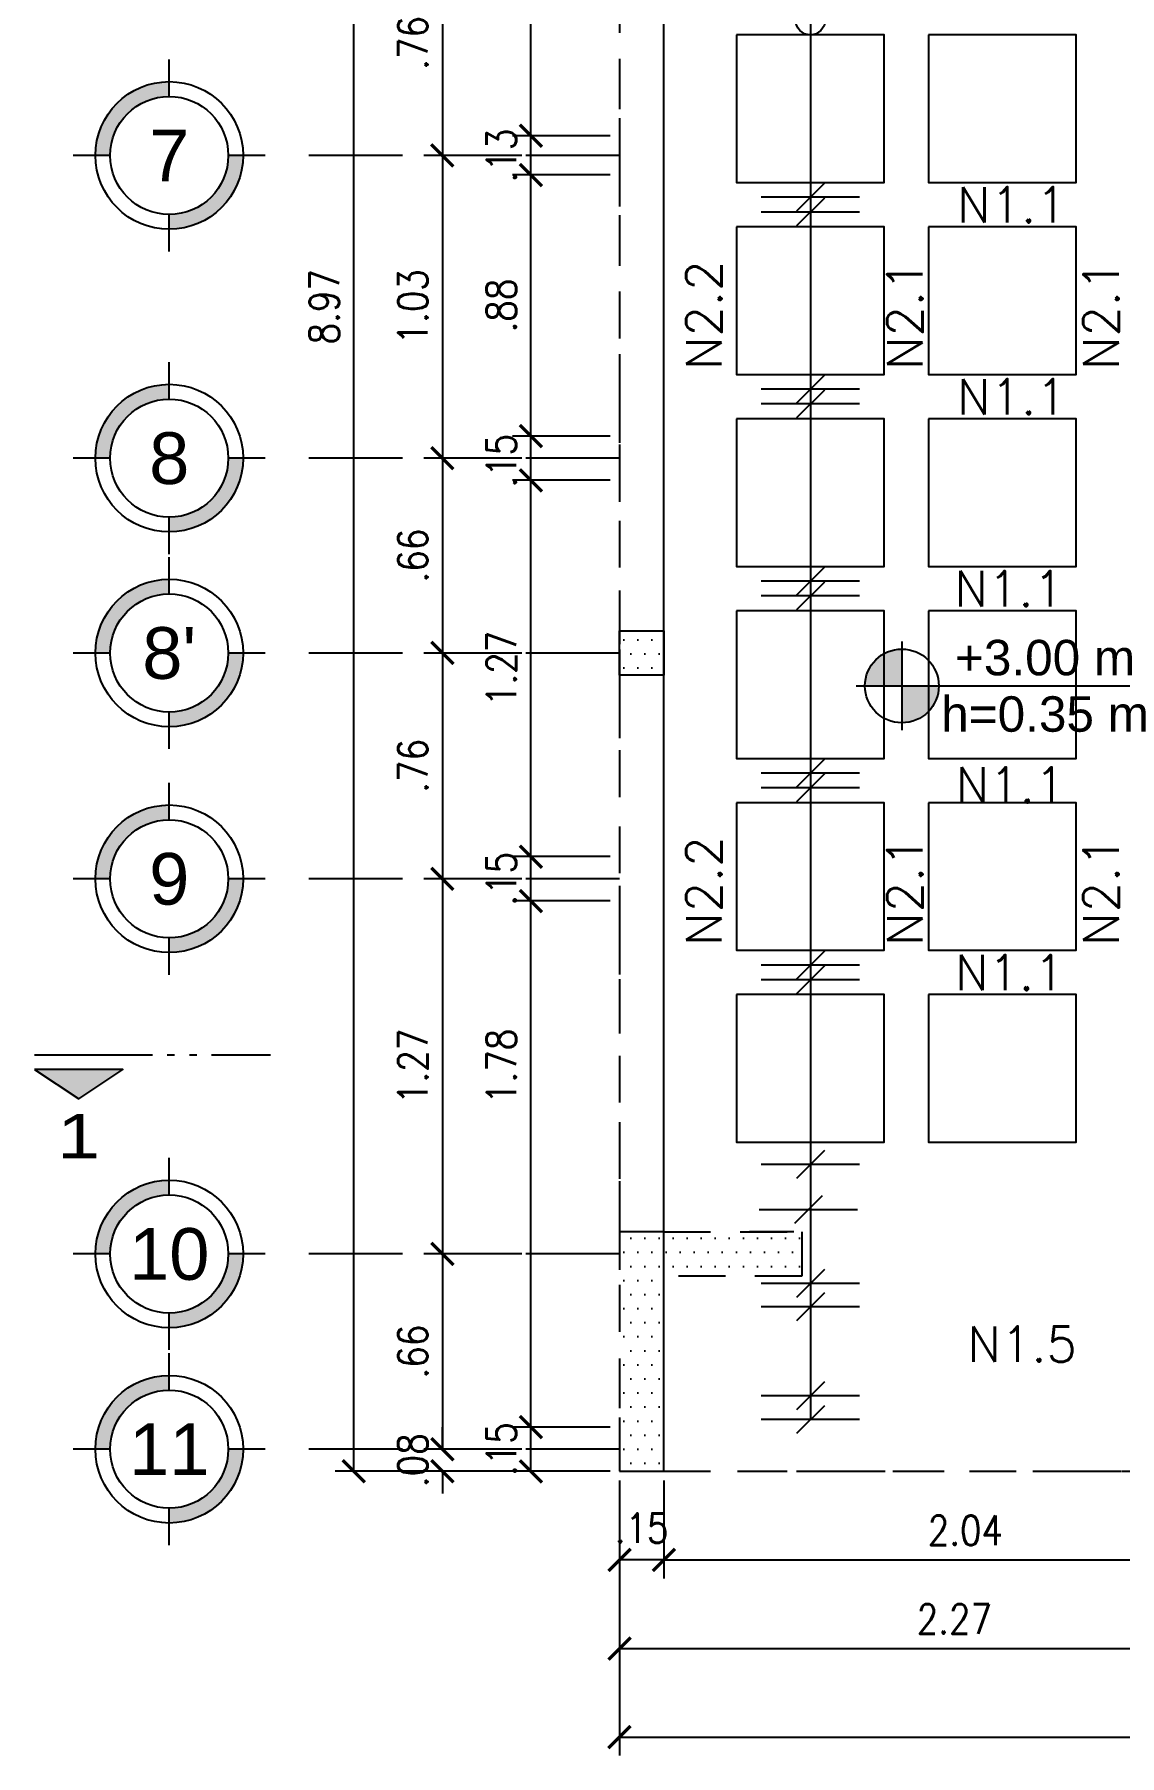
# Model space of a CAD drawing. Header units: millimetres. Extents: x -5.9 to 53.8, y -5.5 to 13.4.
# Drawn here: x -4.28 to -0.61, y -1.04 to 4.79 of the extents above; entities that cross this region are included whole.
import ezdxf
from ezdxf.enums import TextEntityAlignment as Align

# ---------------------------------------------------------------- set-up
doc = ezdxf.new("R2010")
doc.units = ezdxf.units.MM
doc.header["$LTSCALE"] = 0.05
for name, pattern in [('DASHDOT2', [12.7, 6.35, -3.175, 0, -3.175]), ('HIDDEN2', [4.7625, 3.175, -1.5875]), ('PLANTA BAJA$0$Proyecciones', [0.003, 0.002, -0.001])]:
    doc.linetypes.add(name, pattern=pattern)
for name, color, linetype in [('ACOTADO', 2, 'Continuous'), ('EJES', 1, 'DASHDOT2'), ('PLANTA ALTA$0$CONT_CORTE', 2, 'HIDDEN2'), ('PLANTA ALTA$0$PRETIL', 2, 'HIDDEN2'), ('PLANTA BAJA$0$ACHURADO', 1, 'Continuous'), ('PLANTA BAJA$0$CANT_VIS', 3, 'Continuous'), ('PLANTA BAJA$0$LOSA', 254, 'Continuous'), ('TEXTO_REFUERZO', 3, 'Continuous'), ('TXT_IND', 2, 'Continuous')]:
    doc.layers.add(name, color=color, linetype=linetype)
doc.styles.add('ACOTAMIENTOS', font='romans.shx', dxfattribs={"width": 0.85})
doc.styles.add('ARIAL', font='arial.ttf')
doc.styles.get("Standard").update_dxf_attribs({"font": 'romans.shx'})
doc.dimstyles.new('ACOTA_50', dxfattribs={"dimscale": 0.05, "dimtxt": 2, "dimasz": 1.5, "dimexe": 1.25, "dimexo": 0.625, "dimgap": 1, "dimtad": 1, "dimzin": 4, "dimdsep": 46, "dimtxsty": 'ACOTAMIENTOS', "dimblk1": 'ARCHTICK', "dimblk2": 'ARCHTICK', "dimsah": 1, "dimcen": 1.5, "dimclrd": 1, "dimclre": 1, "dimclrt": 256, "dimadec": 0, "dimazin": 0, "dimtfac": 1, "dimtofl": 0, "dimtmove": 2, "dimatfit": 3, "dimfxl": 0, "dimtolj": 1, "dimtzin": 0, "dimarcsym": 0})

# ---------------------------------------------------------------- blocks, each defined once
blk = doc.blocks.new('EJE')
at = {"layer": 'EJES', "linetype": 'Continuous'}
for points in [[(-0.25, 0), (-0.2, 0, -0.414214), (0, 0.2), (0, 0.25, 0.414214)], [(0.25, 0), (0.2, 0, -0.414214), (0, -0.2), (0, -0.25, 0.414214)]]:
    blk.add_hatch(color=256, dxfattribs=at).paths.add_polyline_path(points)
at = {"layer": 'EJES', "color": 1, "linetype": 'Continuous'}
for p, q in [((0, 0.2), (0, 0.325)), ((-0.2, 0), (-0.325, 0)), ((0.325, 0), (0.2, 0)), ((0, -0.325), (0, -0.2))]:
    blk.add_line(p, q, dxfattribs=at)
at = {"layer": 'EJES', "color": 3, "linetype": 'Continuous'}
for radius in [0.25, 0.2]:
    blk.add_circle((0, 0), radius, dxfattribs=at)
at = {"layer": 'EJES', "color": 4, "linetype": 'Continuous', "style": 'ARIAL'}
blk.add_attdef('EJE', text='', height=0.175, dxfattribs=at).set_placement((0, 0), align=Align.MIDDLE_CENTER)
blk = doc.blocks.new('CORTE')
at = {"layer": 'TXT_IND'}
blk.add_hatch(color=7, dxfattribs=at).paths.add_polyline_path([(-0.8, 0.05), (-0.5, 0.05), (-0.65, 0.15)])
at = {"layer": 'TXT_IND', "color": 7}
for p, q in [((-0.8, 0), (-0.4, 0)), ((-0.35, 0), (-0.325, 0)), ((-0.275, 0), (-0.25, 0)), ((-0.2, 0), (0, 0))]:
    blk.add_line(p, q, dxfattribs=at)
blk.add_lwpolyline([(-0.8, 0.05), (-0.65, 0.15), (-0.5, 0.05)], close=True, dxfattribs=at)
at = {"layer": 'TXT_IND', "color": 7, "style": 'ARIAL', "text_generation_flag": 6, "width": 1.25}
blk.add_attdef('1', text='', height=0.15, rotation=180, dxfattribs=at).set_placement((-0.65, 0.275), align=Align.MIDDLE_CENTER)
blk = doc.blocks.new('_ARCHTICK')
at = {"color": 0, "linetype": 'ByBlock', "const_width": 0.15}
blk.add_lwpolyline([(-0.5, -0.5), (0.5, 0.5)], dxfattribs=at)
blk = doc.blocks.new('*D102')
at = {"layer": 'ACOTADO', "color": 1, "lineweight": -2}
for p, q in [((-2.1507, -0.1063), (-2.1507, -0.4375)), ((-0.1075, -0.1063), (-0.1075, -0.4375)), ((-2.1507, -0.375), (-0.1075, -0.375))]:
    blk.add_line(p, q, dxfattribs=at)
at = {"layer": 'DEFPOINTS', "color": 0}
for p in [(-2.1507, -0.075), (-0.1075, -0.075), (-0.1075, -0.375)]:
    blk.add_point(p, dxfattribs=at)
at = {"layer": 'ACOTADO', "color": 1, "lineweight": -2, "xscale": 0.07500000000000001, "yscale": 0.07500000000000001, "zscale": 0.07500000000000001, "rotation": 180}
blk.add_blockref('_ARCHTICK', (-2.1507, -0.375), dxfattribs=at)
at = {"layer": 'ACOTADO', "color": 1, "lineweight": -2, "xscale": 0.07500000000000001, "yscale": 0.07500000000000001, "zscale": 0.07500000000000001}
blk.add_blockref('_ARCHTICK', (-0.1075, -0.375), dxfattribs=at)
at = {"layer": 'ACOTADO', "insert": (-1.1291, -0.275), "char_height": 0.1, "attachment_point": 5, "style": 'ACOTAMIENTOS'}
blk.add_mtext('\\A1;2.04', dxfattribs=at)
blk = doc.blocks.new('*D118')
at = {"layer": 'ACOTADO', "color": 1, "lineweight": -2}
for p, q in [((-2.332, 0.075), (-2.6632, 0.075)), ((-2.6007, -0.075), (-2.6007, 0.075)), ((-2.332, -0.075), (-2.6632, -0.075))]:
    blk.add_line(p, q, dxfattribs=at)
at = {"layer": 'DEFPOINTS', "color": 0}
for p in [(-2.6007, 0.075), (-2.3007, 0.075), (-2.3007, -0.075)]:
    blk.add_point(p, dxfattribs=at)
at = {"layer": 'ACOTADO', "color": 1, "lineweight": -2, "xscale": 0.07500000000000001, "yscale": 0.07500000000000001, "zscale": 0.07500000000000001}
for p, rotation in [((-2.6007, 0.075), 90), ((-2.6007, -0.075), 270)]:
    blk.add_blockref('_ARCHTICK', p, dxfattribs=dict(at, rotation=rotation))
at = {"layer": 'ACOTADO', "insert": (-2.7007, 0), "char_height": 0.1, "attachment_point": 5, "rotation": 90, "style": 'ACOTAMIENTOS'}
blk.add_mtext('\\A1;.15', dxfattribs=at)
blk = doc.blocks.new('*D119')
at = {"layer": 'ACOTADO', "color": 1, "lineweight": -2}
for p, q in [((-2.332, 1.8564), (-2.6632, 1.8564)), ((-2.6007, 0.075), (-2.6007, 1.8564)), ((-2.332, 0.075), (-2.6632, 0.075))]:
    blk.add_line(p, q, dxfattribs=at)
at = {"layer": 'DEFPOINTS', "color": 0}
for p in [(-2.6007, 1.8564), (-2.3007, 1.8564), (-2.3007, 0.075)]:
    blk.add_point(p, dxfattribs=at)
at = {"layer": 'ACOTADO', "color": 1, "lineweight": -2, "xscale": 0.07500000000000001, "yscale": 0.07500000000000001, "zscale": 0.07500000000000001}
for p, rotation in [((-2.6007, 1.8564), 90), ((-2.6007, 0.075), 270)]:
    blk.add_blockref('_ARCHTICK', p, dxfattribs=dict(at, rotation=rotation))
at = {"layer": 'ACOTADO', "insert": (-2.7007, 1.2962), "char_height": 0.1, "attachment_point": 5, "rotation": 90, "style": 'ACOTAMIENTOS'}
blk.add_mtext('\\A1;1.78', dxfattribs=at)
blk = doc.blocks.new('*D120')
at = {"layer": 'ACOTADO', "color": 1, "lineweight": -2}
for p, q in [((-2.332, 2.0064), (-2.6632, 2.0064)), ((-2.6007, 1.8564), (-2.6007, 2.0064)), ((-2.332, 1.8564), (-2.6632, 1.8564))]:
    blk.add_line(p, q, dxfattribs=at)
at = {"layer": 'DEFPOINTS', "color": 0}
for p in [(-2.6007, 2.0064), (-2.3007, 2.0064), (-2.3007, 1.8564)]:
    blk.add_point(p, dxfattribs=at)
at = {"layer": 'ACOTADO', "color": 1, "lineweight": -2, "xscale": 0.07500000000000001, "yscale": 0.07500000000000001, "zscale": 0.07500000000000001}
for p, rotation in [((-2.6007, 2.0064), 90), ((-2.6007, 1.8564), 270)]:
    blk.add_blockref('_ARCHTICK', p, dxfattribs=dict(at, rotation=rotation))
at = {"layer": 'ACOTADO', "insert": (-2.7007, 1.9314), "char_height": 0.1, "attachment_point": 5, "rotation": 90, "style": 'ACOTAMIENTOS'}
blk.add_mtext('\\A1;.15', dxfattribs=at)
blk = doc.blocks.new('*D121')
at = {"layer": 'ACOTADO', "color": 1, "lineweight": -2}
for p, q in [((-2.332, 3.2808), (-2.6632, 3.2808)), ((-2.6007, 2.0064), (-2.6007, 3.2808)), ((-2.332, 2.0064), (-2.6632, 2.0064))]:
    blk.add_line(p, q, dxfattribs=at)
at = {"layer": 'DEFPOINTS', "color": 0}
for p in [(-2.6007, 3.2808), (-2.3007, 3.2808), (-2.3007, 2.0064)]:
    blk.add_point(p, dxfattribs=at)
at = {"layer": 'ACOTADO', "color": 1, "lineweight": -2, "xscale": 0.07500000000000001, "yscale": 0.07500000000000001, "zscale": 0.07500000000000001}
for p, rotation in [((-2.6007, 3.2808), 90), ((-2.6007, 2.0064), 270)]:
    blk.add_blockref('_ARCHTICK', p, dxfattribs=dict(at, rotation=rotation))
at = {"layer": 'ACOTADO', "insert": (-2.7007, 2.6436), "char_height": 0.1, "attachment_point": 5, "rotation": 90, "style": 'ACOTAMIENTOS'}
blk.add_mtext('\\A1;1.27', dxfattribs=at)
blk = doc.blocks.new('*D122')
at = {"layer": 'ACOTADO', "color": 1, "lineweight": -2}
for p, q in [((-2.332, 3.4308), (-2.6632, 3.4308)), ((-2.6007, 3.2808), (-2.6007, 3.4308)), ((-2.332, 3.2808), (-2.6632, 3.2808))]:
    blk.add_line(p, q, dxfattribs=at)
at = {"layer": 'DEFPOINTS', "color": 0}
for p in [(-2.6007, 3.4308), (-2.3007, 3.4308), (-2.3007, 3.2808)]:
    blk.add_point(p, dxfattribs=at)
at = {"layer": 'ACOTADO', "color": 1, "lineweight": -2, "xscale": 0.07500000000000001, "yscale": 0.07500000000000001, "zscale": 0.07500000000000001}
for p, rotation in [((-2.6007, 3.4308), 90), ((-2.6007, 3.2808), 270)]:
    blk.add_blockref('_ARCHTICK', p, dxfattribs=dict(at, rotation=rotation))
at = {"layer": 'ACOTADO', "insert": (-2.7007, 3.3471), "char_height": 0.1, "attachment_point": 5, "rotation": 90, "style": 'ACOTAMIENTOS'}
blk.add_mtext('\\A1;.15', dxfattribs=at)
blk = doc.blocks.new('*D123')
at = {"layer": 'ACOTADO', "color": 1, "lineweight": -2}
for p, q in [((-2.332, 4.3146), (-2.6632, 4.3146)), ((-2.6007, 3.4308), (-2.6007, 4.3146)), ((-2.332, 3.4308), (-2.6632, 3.4308))]:
    blk.add_line(p, q, dxfattribs=at)
at = {"layer": 'DEFPOINTS', "color": 0}
for p in [(-2.6007, 4.3146), (-2.3007, 4.3146), (-2.3007, 3.4308)]:
    blk.add_point(p, dxfattribs=at)
at = {"layer": 'ACOTADO', "color": 1, "lineweight": -2, "xscale": 0.07500000000000001, "yscale": 0.07500000000000001, "zscale": 0.07500000000000001}
for p, rotation in [((-2.6007, 4.3146), 90), ((-2.6007, 3.4308), 270)]:
    blk.add_blockref('_ARCHTICK', p, dxfattribs=dict(at, rotation=rotation))
at = {"layer": 'ACOTADO', "insert": (-2.7007, 3.8727), "char_height": 0.1, "attachment_point": 5, "rotation": 90, "style": 'ACOTAMIENTOS'}
blk.add_mtext('\\A1;.88', dxfattribs=at)
blk = doc.blocks.new('*D124')
at = {"layer": 'ACOTADO', "color": 1, "lineweight": -2}
for p, q in [((-2.332, 4.4471), (-2.6632, 4.4471)), ((-2.6007, 4.3146), (-2.6007, 4.4471)), ((-2.332, 4.3146), (-2.6632, 4.3146))]:
    blk.add_line(p, q, dxfattribs=at)
at = {"layer": 'DEFPOINTS', "color": 0}
for p in [(-2.6007, 4.4471), (-2.3007, 4.4471), (-2.3007, 4.3146)]:
    blk.add_point(p, dxfattribs=at)
at = {"layer": 'ACOTADO', "color": 1, "lineweight": -2, "xscale": 0.07500000000000001, "yscale": 0.07500000000000001, "zscale": 0.07500000000000001}
for p, rotation in [((-2.6007, 4.4471), 90), ((-2.6007, 4.3146), 270)]:
    blk.add_blockref('_ARCHTICK', p, dxfattribs=dict(at, rotation=rotation))
at = {"layer": 'ACOTADO', "insert": (-2.7007, 4.3808), "char_height": 0.1, "attachment_point": 5, "rotation": 90, "style": 'ACOTAMIENTOS'}
blk.add_mtext('\\A1;.13', dxfattribs=at)
blk = doc.blocks.new('*D125')
at = {"layer": 'ACOTADO', "color": 1, "lineweight": -2}
for p, q in [((-2.332, 6.1425), (-2.6632, 6.1425)), ((-2.6007, 4.4471), (-2.6007, 6.1425)), ((-2.332, 4.4471), (-2.6632, 4.4471))]:
    blk.add_line(p, q, dxfattribs=at)
at = {"layer": 'DEFPOINTS', "color": 0}
for p in [(-2.6007, 6.1425), (-2.3007, 6.1425), (-2.3007, 4.4471)]:
    blk.add_point(p, dxfattribs=at)
at = {"layer": 'ACOTADO', "color": 1, "lineweight": -2, "xscale": 0.07500000000000001, "yscale": 0.07500000000000001, "zscale": 0.07500000000000001}
for p, rotation in [((-2.6007, 6.1425), 90), ((-2.6007, 4.4471), 270)]:
    blk.add_blockref('_ARCHTICK', p, dxfattribs=dict(at, rotation=rotation))
at = {"layer": 'ACOTADO', "insert": (-2.7007, 5.4317), "char_height": 0.1, "attachment_point": 5, "rotation": 90, "style": 'ACOTAMIENTOS'}
blk.add_mtext('\\A1;1.70', dxfattribs=at)
blk = doc.blocks.new('*D139')
at = {"layer": 'ACOTADO', "color": 1, "lineweight": -2}
for p, q in [((-2.3007, -0.4063), (-2.3007, -0.7375)), ((-0.0325, -0.4063), (-0.0325, -0.7375)), ((-2.3007, -0.675), (-0.0325, -0.675))]:
    blk.add_line(p, q, dxfattribs=at)
at = {"layer": 'DEFPOINTS', "color": 0}
for p in [(-2.3007, -0.375), (-0.0325, -0.375), (-0.0325, -0.675)]:
    blk.add_point(p, dxfattribs=at)
at = {"layer": 'ACOTADO', "color": 1, "lineweight": -2, "xscale": 0.07500000000000001, "yscale": 0.07500000000000001, "zscale": 0.07500000000000001, "rotation": 180}
blk.add_blockref('_ARCHTICK', (-2.3007, -0.675), dxfattribs=at)
at = {"layer": 'ACOTADO', "color": 1, "lineweight": -2, "xscale": 0.07500000000000001, "yscale": 0.07500000000000001, "zscale": 0.07500000000000001}
blk.add_blockref('_ARCHTICK', (-0.0325, -0.675), dxfattribs=at)
at = {"layer": 'ACOTADO', "insert": (-1.1666, -0.575), "char_height": 0.1, "attachment_point": 5, "style": 'ACOTAMIENTOS'}
blk.add_mtext('\\A1;2.27', dxfattribs=at)
blk = doc.blocks.new('*D176')
at = {"layer": 'ACOTADO', "color": 1, "lineweight": -2}
for p, q in [((-2.632, 5.1424), (-2.9632, 5.1424)), ((-2.9007, 5.1424), (-2.9007, 4.3808)), ((-2.632, 4.3808), (-2.9632, 4.3808))]:
    blk.add_line(p, q, dxfattribs=at)
at = {"layer": 'DEFPOINTS', "color": 0}
for p in [(-2.6007, 5.1424), (-2.9007, 4.3808), (-2.6007, 4.3808)]:
    blk.add_point(p, dxfattribs=at)
at = {"layer": 'ACOTADO', "color": 1, "lineweight": -2, "xscale": 0.07500000000000001, "yscale": 0.07500000000000001, "zscale": 0.07500000000000001}
for p, rotation in [((-2.9007, 5.1424), 90), ((-2.9007, 4.3808), 270)]:
    blk.add_blockref('_ARCHTICK', p, dxfattribs=dict(at, rotation=rotation))
at = {"layer": 'ACOTADO', "insert": (-3.0007, 4.7616), "char_height": 0.1, "attachment_point": 5, "rotation": 90, "style": 'ACOTAMIENTOS'}
blk.add_mtext('\\A1;.76', dxfattribs=at)
blk = doc.blocks.new('*D177')
at = {"layer": 'ACOTADO', "color": 1, "lineweight": -2}
for p, q in [((-2.632, 4.3808), (-2.9632, 4.3808)), ((-2.9007, 4.3808), (-2.9007, 3.3558)), ((-2.632, 3.3558), (-2.9632, 3.3558))]:
    blk.add_line(p, q, dxfattribs=at)
at = {"layer": 'DEFPOINTS', "color": 0}
for p in [(-2.6007, 4.3808), (-2.9007, 3.3558), (-2.6007, 3.3558)]:
    blk.add_point(p, dxfattribs=at)
at = {"layer": 'ACOTADO', "color": 1, "lineweight": -2, "xscale": 0.07500000000000001, "yscale": 0.07500000000000001, "zscale": 0.07500000000000001}
for p, rotation in [((-2.9007, 4.3808), 90), ((-2.9007, 3.3558), 270)]:
    blk.add_blockref('_ARCHTICK', p, dxfattribs=dict(at, rotation=rotation))
at = {"layer": 'ACOTADO', "insert": (-3.0007, 3.8683), "char_height": 0.1, "attachment_point": 5, "rotation": 90, "style": 'ACOTAMIENTOS'}
blk.add_mtext('\\A1;1.03', dxfattribs=at)
blk = doc.blocks.new('*D178')
at = {"layer": 'ACOTADO', "color": 1, "lineweight": -2}
for p, q in [((-2.632, 3.3558), (-2.9632, 3.3558)), ((-2.9007, 3.3558), (-2.9007, 2.696)), ((-2.632, 2.696), (-2.9632, 2.696))]:
    blk.add_line(p, q, dxfattribs=at)
at = {"layer": 'DEFPOINTS', "color": 0}
for p in [(-2.6007, 3.3558), (-2.9007, 2.696), (-2.6007, 2.696)]:
    blk.add_point(p, dxfattribs=at)
at = {"layer": 'ACOTADO', "color": 1, "lineweight": -2, "xscale": 0.07500000000000001, "yscale": 0.07500000000000001, "zscale": 0.07500000000000001}
for p, rotation in [((-2.9007, 3.3558), 90), ((-2.9007, 2.696), 270)]:
    blk.add_blockref('_ARCHTICK', p, dxfattribs=dict(at, rotation=rotation))
at = {"layer": 'ACOTADO', "insert": (-3.0007, 3.0259), "char_height": 0.1, "attachment_point": 5, "rotation": 90, "style": 'ACOTAMIENTOS'}
blk.add_mtext('\\A1;.66', dxfattribs=at)
blk = doc.blocks.new('*D87')
at = {"layer": 'ACOTADO', "color": 1, "lineweight": -2}
for p, q in [((-2.632, 2.696), (-2.9632, 2.696)), ((-2.9007, 2.696), (-2.9007, 1.9314)), ((-2.632, 1.9314), (-2.9632, 1.9314))]:
    blk.add_line(p, q, dxfattribs=at)
at = {"layer": 'DEFPOINTS', "color": 0}
for p in [(-2.6007, 2.696), (-2.9007, 1.9314), (-2.6007, 1.9314)]:
    blk.add_point(p, dxfattribs=at)
at = {"layer": 'ACOTADO', "color": 1, "lineweight": -2, "xscale": 0.07500000000000001, "yscale": 0.07500000000000001, "zscale": 0.07500000000000001}
for p, rotation in [((-2.9007, 2.696), 90), ((-2.9007, 1.9314), 270)]:
    blk.add_blockref('_ARCHTICK', p, dxfattribs=dict(at, rotation=rotation))
at = {"layer": 'ACOTADO', "insert": (-3.0007, 2.3137), "char_height": 0.1, "attachment_point": 5, "rotation": 90, "style": 'ACOTAMIENTOS'}
blk.add_mtext('\\A1;.76', dxfattribs=at)
blk = doc.blocks.new('*D88')
at = {"layer": 'ACOTADO', "color": 1, "lineweight": -2}
for p, q in [((-2.632, 1.9314), (-2.9632, 1.9314)), ((-2.9007, 1.9314), (-2.9007, 0.661)), ((-2.632, 0.661), (-2.9632, 0.661))]:
    blk.add_line(p, q, dxfattribs=at)
at = {"layer": 'DEFPOINTS', "color": 0}
for p in [(-2.6007, 1.9314), (-2.9007, 0.661), (-2.6007, 0.661)]:
    blk.add_point(p, dxfattribs=at)
at = {"layer": 'ACOTADO', "color": 1, "lineweight": -2, "xscale": 0.07500000000000001, "yscale": 0.07500000000000001, "zscale": 0.07500000000000001}
for p, rotation in [((-2.9007, 1.9314), 90), ((-2.9007, 0.661), 270)]:
    blk.add_blockref('_ARCHTICK', p, dxfattribs=dict(at, rotation=rotation))
at = {"layer": 'ACOTADO', "insert": (-3.0007, 1.2962), "char_height": 0.1, "attachment_point": 5, "rotation": 90, "style": 'ACOTAMIENTOS'}
blk.add_mtext('\\A1;1.27', dxfattribs=at)
blk = doc.blocks.new('*D89')
at = {"layer": 'ACOTADO', "color": 1, "lineweight": -2}
for p, q in [((-2.632, 0.661), (-2.9632, 0.661)), ((-2.9007, 0.661), (-2.9007, 0)), ((-2.632, 0), (-2.9632, 0))]:
    blk.add_line(p, q, dxfattribs=at)
at = {"layer": 'DEFPOINTS', "color": 0}
for p in [(-2.6007, 0.661), (-2.9007, 0), (-2.6007, 0)]:
    blk.add_point(p, dxfattribs=at)
at = {"layer": 'ACOTADO', "color": 1, "lineweight": -2, "xscale": 0.07500000000000001, "yscale": 0.07500000000000001, "zscale": 0.07500000000000001}
for p, rotation in [((-2.9007, 0.661), 90), ((-2.9007, 0), 270)]:
    blk.add_blockref('_ARCHTICK', p, dxfattribs=dict(at, rotation=rotation))
at = {"layer": 'ACOTADO', "insert": (-3.0007, 0.3305), "char_height": 0.1, "attachment_point": 5, "rotation": 90, "style": 'ACOTAMIENTOS'}
blk.add_mtext('\\A1;.66', dxfattribs=at)
blk = doc.blocks.new('*D90')
at = {"layer": 'ACOTADO', "color": 1, "lineweight": -2}
for p, q in [((-2.9007, 0), (-2.9007, 0.075)), ((-2.632, 0), (-2.9632, 0)), ((-2.632, -0.075), (-2.9632, -0.075)), ((-2.9007, -0.075), (-2.9007, -0.15))]:
    blk.add_line(p, q, dxfattribs=at)
at = {"layer": 'DEFPOINTS', "color": 0}
for p in [(-2.6007, 0), (-2.9007, -0.075), (-2.6007, -0.075)]:
    blk.add_point(p, dxfattribs=at)
at = {"layer": 'ACOTADO', "color": 1, "lineweight": -2, "xscale": 0.07500000000000001, "yscale": 0.07500000000000001, "zscale": 0.07500000000000001}
for p, rotation in [((-2.9007, 0), 270), ((-2.9007, -0.075), 90)]:
    blk.add_blockref('_ARCHTICK', p, dxfattribs=dict(at, rotation=rotation))
at = {"layer": 'ACOTADO', "insert": (-3.0007, -0.0375), "char_height": 0.1, "attachment_point": 5, "rotation": 90, "style": 'ACOTAMIENTOS'}
blk.add_mtext('\\A1;.08', dxfattribs=at)
blk = doc.blocks.new('*D92')
at = {"layer": 'ACOTADO', "color": 1, "lineweight": -2}
for p, q in [((-2.932, 8.8978), (-3.2632, 8.8978)), ((-3.2007, -0.075), (-3.2007, 8.8978)), ((-2.932, -0.075), (-3.2632, -0.075))]:
    blk.add_line(p, q, dxfattribs=at)
at = {"layer": 'DEFPOINTS', "color": 0}
for p in [(-3.2007, 8.8978), (-2.9007, 8.8978), (-2.9007, -0.075)]:
    blk.add_point(p, dxfattribs=at)
at = {"layer": 'ACOTADO', "color": 1, "lineweight": -2, "xscale": 0.07500000000000001, "yscale": 0.07500000000000001, "zscale": 0.07500000000000001}
for p, rotation in [((-3.2007, 8.8978), 90), ((-3.2007, -0.075), 270)]:
    blk.add_blockref('_ARCHTICK', p, dxfattribs=dict(at, rotation=rotation))
at = {"layer": 'ACOTADO', "insert": (-3.3007, 3.8683), "char_height": 0.1, "attachment_point": 5, "rotation": 90, "style": 'ACOTAMIENTOS'}
blk.add_mtext('\\A1;8.97', dxfattribs=at)
blk = doc.blocks.new('*D93')
at = {"layer": 'ACOTADO', "color": 1, "lineweight": -2}
for p, q in [((-2.3007, -0.7063), (-2.3007, -1.0375)), ((25.7377, -0.7063), (25.7377, -1.0375)), ((-2.3007, -0.975), (25.7377, -0.975))]:
    blk.add_line(p, q, dxfattribs=at)
at = {"layer": 'DEFPOINTS', "color": 0}
for p in [(-2.3007, -0.675), (25.7377, -0.675), (25.7377, -0.975)]:
    blk.add_point(p, dxfattribs=at)
at = {"layer": 'ACOTADO', "color": 1, "lineweight": -2, "xscale": 0.07500000000000001, "yscale": 0.07500000000000001, "zscale": 0.07500000000000001, "rotation": 180}
blk.add_blockref('_ARCHTICK', (-2.3007, -0.975), dxfattribs=at)
at = {"layer": 'ACOTADO', "color": 1, "lineweight": -2, "xscale": 0.07500000000000001, "yscale": 0.07500000000000001, "zscale": 0.07500000000000001}
blk.add_blockref('_ARCHTICK', (25.7377, -0.975), dxfattribs=at)
at = {"layer": 'ACOTADO', "insert": (9.078, -0.875), "char_height": 0.1, "attachment_point": 5, "style": 'ACOTAMIENTOS'}
blk.add_mtext('\\A1;28.04', dxfattribs=at)
blk = doc.blocks.new('COTA50')
at = {"layer": 'TEXTO_REFUERZO', "color": 1}
blk.add_line((0, -0.125), (0, 0.125), dxfattribs=at)
at = {"layer": 'TEXTO_REFUERZO', "color": 3}
blk.add_line((-0.0354, -0.0354), (0.0354, 0.0354), dxfattribs=at)
blk = doc.blocks.new('NIVEL-PLANTA')
at = {"layer": 'TXT_IND'}
for points in [[(-0.47, 0), (-0.345, 0), (-0.345, 0.125, 0.414214)], [(-0.345, -0.125, 0.414214), (-0.22, 0), (-0.345, 0)]]:
    blk.add_hatch(color=1, dxfattribs=at).paths.add_polyline_path(points)
for p, q in [((-0.345, 0.15), (-0.345, -0.15)), ((-0.5, 0), (0.5, 0)), ((-0.22, 0), (0.5, 0))]:
    blk.add_line(p, q, dxfattribs=at)
at = {"layer": 'TXT_IND', "color": 3}
blk.add_circle((-0.345, 0), 0.125, dxfattribs=at)
at = {"layer": 'TXT_IND', "style": 'ARIAL'}
blk.add_attdef('NIVEL', text='', height=0.12, dxfattribs=at).set_placement((0.14, 0), align=Align.BOTTOM_CENTER)
at = {"layer": 'TXT_IND', "style": 'ARIAL', "width": 0.95}
blk.add_attdef('PERALTE', text='', height=0.12, dxfattribs=at).set_placement((0.14, -0.1911), align=Align.BOTTOM_CENTER)
blk = doc.blocks.new('*D184')
at = {"layer": 'ACOTADO', "color": 1, "lineweight": -2}
for p, q in [((-2.3007, -0.1063), (-2.3007, -0.4375)), ((-2.1507, -0.1063), (-2.1507, -0.4375)), ((-2.1507, -0.375), (-2.3007, -0.375))]:
    blk.add_line(p, q, dxfattribs=at)
at = {"layer": 'DEFPOINTS', "color": 0}
for p in [(-2.3007, -0.075), (-2.1507, -0.075), (-2.3007, -0.375)]:
    blk.add_point(p, dxfattribs=at)
at = {"layer": 'ACOTADO', "color": 1, "lineweight": -2, "xscale": 0.07500000000000001, "yscale": 0.07500000000000001, "zscale": 0.07500000000000001, "rotation": 180}
blk.add_blockref('_ARCHTICK', (-2.3007, -0.375), dxfattribs=at)
at = {"layer": 'ACOTADO', "color": 1, "lineweight": -2, "xscale": 0.07500000000000001, "yscale": 0.07500000000000001, "zscale": 0.07500000000000001}
blk.add_blockref('_ARCHTICK', (-2.1507, -0.375), dxfattribs=at)
at = {"layer": 'ACOTADO', "insert": (-2.2257, -0.2673), "char_height": 0.1, "attachment_point": 5, "style": 'ACOTAMIENTOS'}
blk.add_mtext('\\A1;.15', dxfattribs=at)

msp = doc.modelspace()

# ---------------------------------------------------------------- hatches: boundary and pattern name
at = {"layer": 'PLANTA ALTA$0$PRETIL'}
h = msp.add_hatch(dxfattribs=at)
h.set_pattern_fill('DOTS', color=256, scale=0.03)
h.set_pattern_definition([(0, (5e-15, -3.736513), (0.0238125, 0.047625), [0, -0.047625])])
h.paths.add_polyline_path([(-2.1507, 2.771), (-2.3007, 2.771), (-2.3007, 2.621), (-2.1507, 2.621)])
h = msp.add_hatch(dxfattribs=at)
h.set_pattern_fill('DOTS', color=256, scale=0.03)
h.paths.add_polyline_path([(-1.6832, 0.736), (-2.1507, 0.736), (-2.3007, 0.736), (-2.3007, -0.075), (-2.1507, -0.075), (-2.1507, 0.586), (-1.6832, 0.586)])

# ---------------------------------------------------------------- linework, layer by layer
at = {"layer": 'EJES'}
for p, q in [((-2.3007, 4.3808), (-3.5007, 4.3808)), ((-2.3007, 3.3558), (-3.5007, 3.3558)), ((-2.3007, 2.696), (-3.5007, 2.696)), ((-2.3007, 1.9314), (-3.5007, 1.9314)), ((-2.3007, 0.661), (-3.5007, 0.661)), ((-2.3007, 0), (-3.5007, 0))]:
    msp.add_line(p, q, dxfattribs=at)
at = {"layer": 'PLANTA ALTA$0$CONT_CORTE'}
for p, q in [((-2.3007, 6.5075), (-2.3007, -0.075)), ((-2.1507, 0.736), (-2.1507, 6.5075)), ((-2.1507, 0.736), (-2.3007, 0.736)), ((-2.1507, 0.736), (-1.6832, 0.736)), ((-1.7107, 0.736), (-1.8607, 0.736)), ((-1.6832, 0.736), (-1.6832, 0.586)), ((-1.6832, 0.586), (-2.1507, 0.586)), ((-2.1507, -0.075), (-2.1507, 0.586)), ((-2.3007, -0.075), (-2.1507, -0.075))]:
    msp.add_line(p, q, dxfattribs=at)
msp.add_lwpolyline([(-2.3007, 2.771), (-2.1507, 2.771), (-2.1507, 2.621), (-2.3007, 2.621)], close=True, dxfattribs=at)
at = {"layer": 'PLANTA ALTA$0$PRETIL'}
msp.add_line((-2.1507, -0.075), (15.1141, -0.075), dxfattribs=at)
at = {"layer": 'PLANTA BAJA$0$ACHURADO'}
msp.add_lwpolyline([(-2.1507, -0.075), (-2.1507, 6.5075)], dxfattribs=at)
at = {"layer": 'PLANTA BAJA$0$CANT_VIS', "linetype": 'PLANTA BAJA$0$Proyecciones'}
msp.add_lwpolyline([(-0.1075, 6.5075), (-2.3007, 6.5075), (-2.3007, -0.075), (-0.1075, -0.075)], dxfattribs=at)
at = {"layer": 'PLANTA BAJA$0$LOSA', "color": 1}
for points in [[(-1.9041, 4.7892), (-1.9041, 4.2892), (-1.4041, 4.2892), (-1.4041, 4.7892)], [(-1.2541, 4.7892), (-1.2541, 4.2892), (-0.7541, 4.2892), (-0.7541, 4.7892)], [(-1.9041, 4.1392), (-1.9041, 3.6392), (-1.4041, 3.6392), (-1.4041, 4.1392)], [(-1.2541, 4.1392), (-1.2541, 3.6392), (-0.7541, 3.6392), (-0.7541, 4.1392)], [(-1.9041, 3.4892), (-1.9041, 2.9892), (-1.4041, 2.9892), (-1.4041, 3.4892)], [(-1.2541, 3.4892), (-1.2541, 2.9892), (-0.7541, 2.9892), (-0.7541, 3.4892)], [(-1.9041, 2.8392), (-1.9041, 2.3392), (-1.4041, 2.3392), (-1.4041, 2.8392)], [(-1.2541, 2.8392), (-1.2541, 2.3392), (-0.7541, 2.3392), (-0.7541, 2.8392)], [(-1.9041, 2.1892), (-1.9041, 1.6892), (-1.4041, 1.6892), (-1.4041, 2.1892)], [(-1.2541, 2.1892), (-1.2541, 1.6892), (-0.7541, 1.6892), (-0.7541, 2.1892)], [(-1.9041, 1.5392), (-1.9041, 1.0392), (-1.4041, 1.0392), (-1.4041, 1.5392)], [(-1.2541, 1.5392), (-1.2541, 1.0392), (-0.7541, 1.0392), (-0.7541, 1.5392)]]:
    msp.add_lwpolyline(points, close=True, dxfattribs=at)
at = {"layer": 'TEXTO_REFUERZO', "color": 1}
msp.add_line((-1.6541, 6.1892), (-1.6541, 0.1), dxfattribs=at)
msp.add_circle((-1.6541, 4.8392), 0.05, dxfattribs=at)

# ---------------------------------------------------------------- block references
at = {"layer": 'EJES'}
for p, values in [((-3.8257, 4.3808), {'EJE': '7'}), ((-3.8257, 3.3558), {'EJE': '8'}), ((-3.8257, 2.696), {'EJE': "8'"}), ((-3.8257, 1.9314), {'EJE': '9'}), ((-3.8257, 0.661), {'EJE': '10'}), ((-3.8257, 0), {'EJE': '11'})]:
    msp.add_blockref('EJE', p, dxfattribs=at).add_auto_attribs(values)
at = {"layer": 'TEXTO_REFUERZO', "xscale": -1.3333, "yscale": 1.3333, "zscale": 1.3333, "rotation": 90}
for p in [(-1.6541, 4.2392), (-1.6541, 4.1892), (-1.6541, 3.5892), (-1.6541, 3.5392), (-1.6541, 2.9392), (-1.6541, 2.8892), (-1.6541, 2.2892), (-1.6541, 2.2392), (-1.6541, 1.6392), (-1.6541, 1.5892), (-1.6541, 0.9642), (-1.6611, 0.811), (-1.6541, 0.561), (-1.6541, 0.4823), (-1.6541, 0.1803), (-1.6541, 0.1)]:
    msp.add_blockref('COTA50', p, dxfattribs=at)
at = {"layer": 'TXT_IND'}
ref = msp.add_blockref('NIVEL-PLANTA', (-0.9993, 2.5845), dxfattribs=at)
ref.add_attrib('NIVEL', '+3.00 m', dxfattribs={"height": 0.12, "style": 'ARIAL'}).set_placement((-0.8593, 2.5845), align=Align.BOTTOM_CENTER)
ref.add_attrib('PERALTE', 'h=0.35 m', dxfattribs={"height": 0.12, "style": 'ARIAL'}).set_placement((-0.8593, 2.3934), align=Align.BOTTOM_CENTER)
ref = msp.add_blockref('CORTE', (-3.4824, 1.3358), dxfattribs=dict(at, xscale=-1, rotation=180))
ref.add_attrib('1', '1', dxfattribs={"color": 7, "height": 0.15, "rotation": 180, "style": 'ARIAL', "text_generation_flag": 6, "width": 1.25}).set_placement((-4.1324, 1.0602), align=Align.MIDDLE_CENTER)

# ---------------------------------------------------------------- texts
at = {"layer": 'TXT_IND', "color": 4, "char_height": 0.12, "attachment_point": 6}
for s, insert in [('N1.1', (-0.7867, 4.2137)), ('N1.1', (-0.7867, 3.5638)), ('N1.1', (-0.7955, 2.9138)), ('N1.1', (-0.7912, 2.2492)), ('N1.1', (-0.7936, 1.6138)), ('N1.5', (-0.7518, 0.3559))]:
    msp.add_mtext(s, dxfattribs=dict(at, insert=insert))
at = {"layer": 'TXT_IND', "color": 4, "char_height": 0.12, "attachment_point": 6, "rotation": 90}
for s, insert in [('N2.2', (-2.0147, 4.0249)), ('N2.1', (-1.3344, 4.0249)), ('N2.1', (-0.6698, 4.0249)), ('N2.2', (-2.0147, 2.0749)), ('N2.1', (-1.3344, 2.0749)), ('N2.1', (-0.6698, 2.0749))]:
    msp.add_mtext(s, dxfattribs=dict(at, insert=insert))

# ---------------------------------------------------------------- dimensions: what is measured, and where the dimension line sits
at = {"layer": 'ACOTADO'}
for base, p1, p2, picture, middle in [((-3.2007, 8.8978), (-2.9007, -0.075), (-2.9007, 8.8978), '*D92', (-3.3007, 3.8683)), ((-2.6007, 6.1425), (-2.3007, 4.4471), (-2.3007, 6.1425), '*D125', (-2.7007, 5.4317)), ((-2.6007, 4.4471), (-2.3007, 4.3146), (-2.3007, 4.4471), '*D124', (-2.7007, 4.3808)), ((-2.6007, 3.4308), (-2.3007, 3.2808), (-2.3007, 3.4308), '*D122', (-2.7007, 3.3471)), ((-2.6007, 2.0064), (-2.3007, 1.8564), (-2.3007, 2.0064), '*D120', (-2.7007, 1.9314)), ((-2.6007, 1.8564), (-2.3007, 0.075), (-2.3007, 1.8564), '*D119', (-2.7007, 1.2962)), ((-2.9007104863, -0.075), (-2.6007104863, 0), (-2.6007104863, -0.075), '*D90', (-3.0007104863, -0.0375)), ((-2.6007, 0.075), (-2.3007, -0.075), (-2.3007, 0.075), '*D118', (-2.7007, 0))]:
    dim = msp.add_linear_dim(base=base, p1=p1, p2=p2, angle=90, dimstyle='ACOTA_50', dxfattribs=at)
    dim.commit()
    dim.dimension.update_dxf_attribs({"geometry": picture, "text_midpoint": middle, "dimtype": 160})
for base, p1, p2, picture, middle in [((-2.9007, 4.3808), (-2.6007, 5.1424), (-2.6007, 4.3808), '*D176', (-3.0007, 4.7616)), ((-2.9007104863, 3.3558360982), (-2.6007104863, 4.3808360982), (-2.6007104863, 3.3558360982), '*D177', (-3.0007104863, 3.8683360982)), ((-2.6007, 4.3146), (-2.3007, 3.4308), (-2.3007, 4.3146), '*D123', (-2.7007, 3.8727)), ((-2.9007, 2.696), (-2.6007, 3.3558), (-2.6007, 2.696), '*D178', (-3.0007, 3.0259)), ((-2.6007, 3.2808), (-2.3007, 2.0064), (-2.3007, 3.2808), '*D121', (-2.7007, 2.6436)), ((-2.9007, 1.9314), (-2.6007, 2.696), (-2.6007, 1.9314), '*D87', (-3.0007, 2.3137)), ((-2.9007, 0.661), (-2.6007, 1.9314), (-2.6007, 0.661), '*D88', (-3.0007, 1.2962)), ((-2.9007, 0), (-2.6007, 0.661), (-2.6007, 0), '*D89', (-3.0007, 0.3305))]:
    dim = msp.add_linear_dim(base=base, p1=p1, p2=p2, angle=90, dimstyle='ACOTA_50', dxfattribs=at)
    dim.commit()
    dim.dimension.update_dxf_attribs({"geometry": picture, "text_midpoint": middle})
for base, p1, p2, picture, middle in [((-2.3007, -0.375), (-2.1507, -0.075), (-2.3007, -0.075), '*D184', (-2.2257, -0.2673)), ((25.7377, -0.975), (-2.3007, -0.675), (25.7377, -0.675), '*D93', (9.078, -0.875))]:
    dim = msp.add_linear_dim(base=base, p1=p1, p2=p2, dimstyle='ACOTA_50', dxfattribs=at)
    dim.commit()
    dim.dimension.update_dxf_attribs({"geometry": picture, "text_midpoint": middle, "dimtype": 160})
for base, p1, p2, picture, middle in [((-0.1075, -0.375), (-2.1507, -0.075), (-0.1075, -0.075), '*D102', (-1.1291, -0.275)), ((-0.0325, -0.675), (-2.3007, -0.375), (-0.0325, -0.375), '*D139', (-1.1666, -0.575))]:
    dim = msp.add_linear_dim(base=base, p1=p1, p2=p2, dimstyle='ACOTA_50', dxfattribs=at)
    dim.commit()
    dim.dimension.update_dxf_attribs({"geometry": picture, "text_midpoint": middle})

doc.saveas('drawing.dxf')
